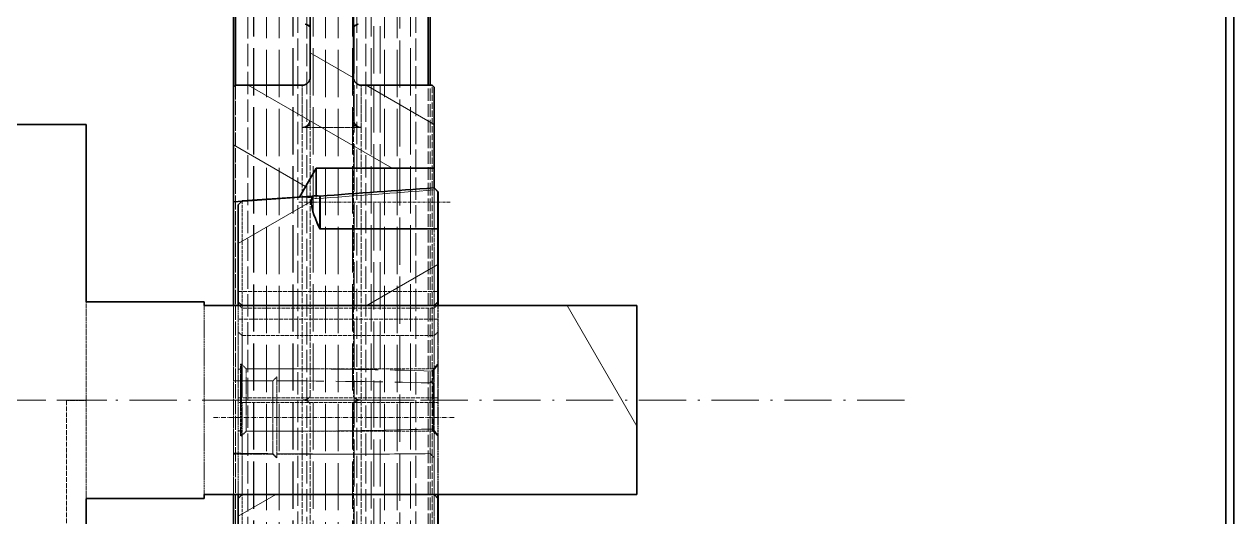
# Model space of a CAD drawing. Header units: millimetres. Extents: x 12184 to 41592, y 8990 to 29785.
# Drawn here: x 22819.1 to 23126.6, y 17277.4 to 17402.6 of the extents above; entities that cross this region are included whole.
import ezdxf

# ---------------------------------------------------------------- set-up
doc = ezdxf.new("R2010")
doc.units = ezdxf.units.MM
doc.linetypes.add('DASHDOT', pattern=[18.5, 12, -3, 0.5, -3])
doc.linetypes.add('DASHED', pattern=[15, 12, -3])

# ---------------------------------------------------------------- blocks, each defined once
blk = doc.blocks.new('A$C55E021B5')
at = {"color": 7, "linetype": 'DASHED', "lineweight": 13}
for p, q in [((585, 2140.5), (585, 0.5)), ((586.65, 2140.5), (586.65, 0.5)), ((591.64, 2140.5), (591.64, 0.5)), ((580, 1356.9), (580, 403.04)), ((592.04, 967.9), (592.04, 1350.23)), ((577.28, 967.91), (577.28, 1349.51)), ((587.28, 967.91), (587.28, 1349.26)), ((602.04, 967.9), (602.04, 1348.54)), ((607.19, 967.9), (607.19, 1349.77)), ((617.19, 967.9), (617.19, 1349)), ((580.73, 1339.5), (580.73, 801.5)), ((583.93, 1339.5), (583.93, 801.5)), ((595.73, 1339.5), (595.73, 801.5)), ((598.93, 1339.5), (598.93, 801.5)), ((610.73, 1339.5), (610.73, 801.5)), ((613.93, 1339.5), (613.93, 801.5))]:
    blk.add_line(p, q, dxfattribs=at)
at = {"color": 7, "linetype": 'DASHED', "lineweight": 13, "ltscale": 0.471333}
for p, q in [((575.98, 1353.3), (575.98, 1070.5)), ((588.68, 1070.5), (588.68, 1353.3)), ((590.98, 1353.3), (590.98, 1070.5)), ((603.68, 1070.5), (603.68, 1353.3)), ((605.98, 1353.3), (605.98, 1070.5)), ((618.68, 1070.5), (618.68, 1353.3)), ((575.98, 1070.5), (575.98, 787.7)), ((588.68, 787.7), (588.68, 1070.5)), ((590.98, 1070.5), (590.98, 787.7)), ((603.68, 787.7), (603.68, 1070.5)), ((605.98, 1070.5), (605.98, 787.7)), ((618.68, 787.7), (618.68, 1070.5))]:
    blk.add_line(p, q, dxfattribs=at)
at = {"color": 7, "lineweight": 35, "ltscale": 0.306667}
blk.add_line((572.33, 1150.5), (572.33, 1334.5), dxfattribs=at)
at = {"color": 7, "lineweight": 35, "ltscale": 0.305833}
for p, q in [((572.83, 1150.5), (572.83, 1334)), ((621.83, 1334), (621.83, 1150.5))]:
    blk.add_line(p, q, dxfattribs=at)
at = {"color": 7, "lineweight": 35, "ltscale": 0.299167}
for p, q in [((591.83, 1332), (591.83, 1152.5)), ((602.83, 1332), (602.83, 1152.5))]:
    blk.add_line(p, q, dxfattribs=at)
at = {"color": 7, "lineweight": 35, "ltscale": 0.3075}
blk.add_line((622.33, 1334.5), (622.33, 1150), dxfattribs=at)
at = {"color": 7, "linetype": 'DASHED', "lineweight": 13, "ltscale": 1.79291e-05}
blk.add_line((602.83, 1165.07), (602.83, 1165.08), dxfattribs=at)
at = {"color": 7, "lineweight": 13, "ltscale": 0.021177}
blk.add_line((602.83, 1158.74), (591.82, 1152.38), dxfattribs=at)
at = {"color": 7, "lineweight": 35, "ltscale": 0.001178}
for p, q in [((571.33, 1150), (571.83, 1150.5)), ((622.33, 1150), (621.83, 1150.5))]:
    blk.add_line(p, q, dxfattribs=at)
at = {"color": 7, "lineweight": 13, "ltscale": 0.033172}
blk.add_line((588.56, 1150.5), (571.33, 1140.55), dxfattribs=at)
at = {"color": 7, "linetype": 'DASHED', "lineweight": 13, "ltscale": 0.133333}
for p, q in [((571.83, 1070.5), (571.83, 1150.5)), ((621.83, 1150.5), (621.83, 1070.5)), ((571.83, 990.5), (571.83, 1070.5)), ((621.83, 1070.5), (621.83, 990.5))]:
    blk.add_line(p, q, dxfattribs=at)
at = {"color": 7, "lineweight": 35, "ltscale": 0.03}
blk.add_line((571.83, 1150.5), (589.83, 1150.5), dxfattribs=at)
at = {"color": 7, "linetype": 'DASHED', "lineweight": 13, "ltscale": 0.266666}
for p, q in [((572.33, 990.5), (572.33, 1150.5)), ((572.83, 990.5), (572.83, 1150.5)), ((621.83, 1150.5), (621.83, 990.5))]:
    blk.add_line(p, q, dxfattribs=at)
at = {"color": 7, "lineweight": 13, "ltscale": 0.070334}
blk.add_line((618.56, 1150.5), (582.02, 1129.4), dxfattribs=at)
at = {"color": 7, "linetype": 'DASHED', "lineweight": 13, "ltscale": 0.017863}
for p, q in [((589.83, 1150.5), (589.83, 1139.78)), ((604.83, 1150.5), (604.83, 1139.78)), ((571.33, 1065.18), (571.33, 1075.9))]:
    blk.add_line(p, q, dxfattribs=at)
at = {"color": 7, "linetype": 'DASHED', "lineweight": 13, "ltscale": 0.017363}
for p, q in [((591.83, 1152.5), (591.83, 1142.08)), ((602.83, 1142.08), (602.83, 1152.5))]:
    blk.add_line(p, q, dxfattribs=at)
at = {"color": 7, "lineweight": 35, "ltscale": 0.028333}
blk.add_line((604.83, 1150.5), (621.83, 1150.5), dxfattribs=at)
at = {"color": 7, "lineweight": 35, "ltscale": 0.034333}
blk.add_line((571.33, 1150), (571.33, 1129.4), dxfattribs=at)
at = {"color": 7, "linetype": 'DASHED', "lineweight": 13, "ltscale": 0.265}
blk.add_line((622.33, 1150), (622.33, 991), dxfattribs=at)
at = {"color": 7, "lineweight": 35, "ltscale": 0.048552}
blk.add_line((622.33, 1150), (622.33, 1120.87), dxfattribs=at)
at = {"color": 7, "linetype": 'DASHED', "lineweight": 13, "ltscale": 0.001917}
for p, q in [((591.83, 1140.93), (591.83, 1142.08)), ((602.83, 1142.08), (602.83, 1140.93))]:
    blk.add_line(p, q, dxfattribs=at)
at = {"color": 7, "linetype": 'DASHED', "lineweight": 13, "ltscale": 0.025}
for p, q in [((589.83, 1139.78), (604.83, 1139.78)), ((589.83, 1070.5), (604.83, 1070.5))]:
    blk.add_line(p, q, dxfattribs=at)
at = {"color": 7, "linetype": 'DASHED', "lineweight": 13, "ltscale": 0.11547}
for p, q in [((589.83, 1139.78), (589.83, 1070.5)), ((591.83, 1140.93), (591.83, 1071.65)), ((602.83, 1071.65), (602.83, 1140.93)), ((604.83, 1139.78), (604.83, 1070.5)), ((589.83, 1070.5), (589.83, 1001.22)), ((604.83, 1070.5), (604.83, 1001.22)), ((591.83, 1069.35), (591.83, 1000.07)), ((602.83, 1000.07), (602.83, 1069.35))]:
    blk.add_line(p, q, dxfattribs=at)
at = {"color": 7, "lineweight": 35, "ltscale": 0.075}
blk.add_line((659.76, 1140.5), (659.76, 1095.5), dxfattribs=at)
at = {"color": 7, "lineweight": 35, "ltscale": 0.008334}
blk.add_line((664.76, 1140.5), (659.76, 1140.5), dxfattribs=at)
at = {"color": 7, "lineweight": 35, "ltscale": 0.091666}
for p, q in [((664.76, 1140.5), (719.76, 1140.5)), ((659.76, 1045.5), (659.76, 990.5))]:
    blk.add_line(p, q, dxfattribs=at)
at = {"color": 7, "lineweight": 13, "ltscale": 0.035271}
blk.add_line((622.33, 1135.35), (604, 1124.77), dxfattribs=at)
at = {"color": 7, "lineweight": 35, "ltscale": 0.008295}
blk.add_line((571.33, 1124.42), (571.33, 1129.4), dxfattribs=at)
at = {"color": 7, "lineweight": 35, "ltscale": 0.05}
for p, q in [((601.33, 1129.4), (571.33, 1129.4)), ((600.32, 1113.98), (570.32, 1113.98)), ((659.76, 1095.5), (629.76, 1095.5)), ((659.76, 1045.5), (629.76, 1045.5))]:
    blk.add_line(p, q, dxfattribs=at)
at = {"color": 7, "lineweight": 35, "ltscale": 0.011715}
blk.add_line((601.33, 1122.37), (601.33, 1129.4), dxfattribs=at)
at = {"color": 7, "lineweight": 35, "ltscale": 0.014164}
blk.add_line((605.58, 1122.04), (601.33, 1129.4), dxfattribs=at)
at = {"color": 7, "lineweight": 35, "ltscale": 0.002388}
blk.add_line((570.32, 1123.4), (571.32, 1124.42), dxfattribs=at)
at = {"color": 7, "lineweight": 35, "ltscale": 0.003135}
blk.add_line((570.32, 1121.52), (570.32, 1123.4), dxfattribs=at)
at = {"color": 7, "linetype": 'DASHED', "lineweight": 13, "ltscale": 0.077148}
for p, q in [((571.32, 1124.42), (571.32, 1078.13)), ((571.32, 1062.87), (571.32, 1016.58))]:
    blk.add_line(p, q, dxfattribs=at)
at = {"color": 7, "linetype": 'DASHED', "lineweight": 13, "ltscale": 0.000899887}
blk.add_line((571.33, 1123.88), (571.33, 1124.42), dxfattribs=at)
at = {"color": 7, "linetype": 'DASHED', "lineweight": 13, "ltscale": 0.079979}
blk.add_line((571.33, 1075.9), (571.33, 1123.88), dxfattribs=at)
at = {"color": 7, "linetype": 'DASHDOT', "lineweight": 13, "ltscale": 0.064356}
blk.add_line((605.72, 1120.81), (567.1, 1120.81), dxfattribs=at)
at = {"color": 7, "lineweight": 35, "ltscale": 0.012563}
for p, q in [((570.32, 1113.98), (570.32, 1121.52)), ((600.32, 1113.98), (600.32, 1121.52))]:
    blk.add_line(p, q, dxfattribs=at)
at = {"color": 7, "lineweight": 35, "ltscale": 0.001388}
blk.add_line((600.32, 1121.52), (600.32, 1122.35), dxfattribs=at)
at = {"color": 7, "linetype": 'DASHED', "lineweight": 13, "ltscale": 0.001122}
blk.add_line((601.33, 1121.7), (601.33, 1122.37), dxfattribs=at)
at = {"color": 7, "lineweight": 35, "ltscale": 0.029736}
blk.add_line((620.12, 1121.09), (602.32, 1122.33), dxfattribs=at)
at = {"color": 7, "lineweight": 13, "ltscale": 0.035902}
blk.add_line((621.12, 1110.27), (602.47, 1121.04), dxfattribs=at)
at = {"color": 7, "lineweight": 35, "ltscale": 0.027986}
blk.add_line((622.33, 1120.87), (605.58, 1122.04), dxfattribs=at)
at = {"color": 7, "lineweight": 35, "ltscale": 0.002357}
for p, q in [((621.12, 1120.09), (620.12, 1121.09)), ((571.32, 1094.5), (570.32, 1095.5)), ((620.12, 1094.5), (621.12, 1095.5)), ((571.32, 1046.5), (570.32, 1045.5)), ((620.12, 1046.5), (621.12, 1045.5))]:
    blk.add_line(p, q, dxfattribs=at)
at = {"color": 7, "linetype": 'DASHED', "lineweight": 13, "ltscale": 0.069381}
for p, q in [((620.12, 1121.09), (620.12, 1079.46)), ((620.12, 1061.54), (620.12, 1019.91))]:
    blk.add_line(p, q, dxfattribs=at)
at = {"color": 7, "lineweight": 35, "ltscale": 0.040979}
for p, q in [((621.12, 1120.09), (621.12, 1095.5)), ((621.12, 1045.5), (621.12, 1020.91))]:
    blk.add_line(p, q, dxfattribs=at)
at = {"color": 7, "lineweight": 35, "ltscale": 0.043948}
for p, q in [((622.33, 1120.87), (622.33, 1094.5)), ((622.33, 1046.5), (622.33, 1020.13))]:
    blk.add_line(p, q, dxfattribs=at)
at = {"color": 7, "lineweight": 35, "ltscale": 0.030797}
for p, q in [((570.32, 1095.5), (570.32, 1113.98)), ((570.32, 1027.02), (570.32, 1045.5))]:
    blk.add_line(p, q, dxfattribs=at)
at = {"color": 7, "lineweight": 13, "ltscale": 0.034848}
blk.add_line((588.43, 1094.5), (570.32, 1104.95), dxfattribs=at)
at = {"color": 7, "linetype": 'DASHED', "lineweight": 13, "ltscale": 0.084666}
for p, q in [((621.12, 1098.08), (570.32, 1098.08)), ((570.32, 1091.08), (621.12, 1091.08))]:
    blk.add_line(p, q, dxfattribs=at)
at = {"color": 7, "lineweight": 35, "ltscale": 0.001192}
for p, q in [((570.32, 1095.5), (570.32, 1094.78)), ((621.12, 1095.5), (621.12, 1094.78))]:
    blk.add_line(p, q, dxfattribs=at)
at = {"color": 7, "lineweight": 35, "ltscale": 0.001667}
for p, q in [((629.76, 1095.5), (629.76, 1094.5)), ((570.32, 1046.5), (570.32, 1045.5)), ((621.12, 1046.5), (621.12, 1045.5)), ((629.76, 1046.5), (629.76, 1045.5))]:
    blk.add_line(p, q, dxfattribs=at)
at = {"color": 7, "linetype": 'DASHED', "lineweight": 13, "ltscale": 0.041667}
for p, q in [((659.76, 1095.5), (659.76, 1070.5)), ((659.76, 1070.5), (659.76, 1045.5))]:
    blk.add_line(p, q, dxfattribs=at)
at = {"color": 7, "lineweight": 35, "ltscale": 0.08}
blk.add_line((519.76, 1094.5), (519.76, 1046.5), dxfattribs=at)
at = {"color": 7, "lineweight": 35, "ltscale": 0.183334}
for p, q in [((629.76, 1094.5), (519.76, 1094.5)), ((629.76, 1046.5), (519.76, 1046.5))]:
    blk.add_line(p, q, dxfattribs=at)
at = {"color": 7, "lineweight": 13, "ltscale": 0.058957}
blk.add_line((537.45, 1094.5), (519.76, 1063.87), dxfattribs=at)
at = {"color": 7, "lineweight": 35, "ltscale": 0.000474167}
for p, q in [((570.32, 1094.5), (570.32, 1094.78)), ((621.12, 1094.78), (621.12, 1094.5))]:
    blk.add_line(p, q, dxfattribs=at)
at = {"color": 7, "lineweight": 35, "ltscale": 0.000709258}
for p, q in [((570.32, 1094.78), (570.64, 1094.5)), ((620.81, 1094.5), (621.12, 1094.78))]:
    blk.add_line(p, q, dxfattribs=at)
at = {"color": 7, "linetype": 'DASHED', "lineweight": 13, "ltscale": 0.005708}
for p, q in [((570.32, 1091.08), (570.32, 1094.5)), ((621.12, 1094.5), (621.12, 1091.08))]:
    blk.add_line(p, q, dxfattribs=at)
at = {"color": 7, "linetype": 'DASHED', "lineweight": 13, "ltscale": 0.001537}
for p, q in [((570.64, 1094.5), (571.32, 1093.88)), ((620.12, 1093.88), (620.81, 1094.5))]:
    blk.add_line(p, q, dxfattribs=at)
at = {"color": 7, "linetype": 'DASHED', "lineweight": 13, "ltscale": 0.001032}
for p, q in [((571.32, 1094.5), (571.32, 1093.88)), ((620.12, 1094.5), (620.12, 1093.88))]:
    blk.add_line(p, q, dxfattribs=at)
at = {"color": 7, "lineweight": 35, "ltscale": 0.081334}
for p, q in [((571.32, 1094.5), (620.12, 1094.5)), ((571.32, 1046.5), (620.12, 1046.5))]:
    blk.add_line(p, q, dxfattribs=at)
at = {"color": 7, "linetype": 'DASHED', "lineweight": 13, "ltscale": 0.081334}
for p, q in [((571.32, 1093.88), (620.12, 1093.88)), ((620.12, 1086.88), (571.32, 1086.88)), ((571.32, 1071.1), (620.12, 1071.1)), ((620.12, 1069.9), (571.32, 1069.9))]:
    blk.add_line(p, q, dxfattribs=at)
at = {"color": 7, "linetype": 'DASHED', "lineweight": 13, "ltscale": 0.031874}
blk.add_line((622.33, 1094.5), (622.33, 1075.38), dxfattribs=at)
at = {"color": 7, "linetype": 'DASHED', "lineweight": 13, "ltscale": 0.04}
for p, q in [((629.76, 1094.5), (629.76, 1070.5)), ((629.76, 1070.5), (629.76, 1046.5))]:
    blk.add_line(p, q, dxfattribs=at)
at = {"color": 7, "linetype": 'DASHED', "lineweight": 13, "ltscale": 0.005485}
for p, q in [((570.32, 1087.78), (570.32, 1091.08)), ((621.12, 1091.08), (621.12, 1087.78))]:
    blk.add_line(p, q, dxfattribs=at)
at = {"color": 7, "linetype": 'DASHED', "lineweight": 13, "ltscale": 0.027808}
for p, q in [((570.32, 1087.78), (570.32, 1071.1)), ((621.12, 1087.78), (621.12, 1071.1))]:
    blk.add_line(p, q, dxfattribs=at)
at = {"color": 7, "linetype": 'DASHED', "lineweight": 13, "ltscale": 0.002246}
for p, q in [((571.32, 1086.88), (570.32, 1087.78)), ((621.12, 1087.78), (620.12, 1086.88))]:
    blk.add_line(p, q, dxfattribs=at)
at = {"color": 7, "linetype": 'DASHED', "lineweight": 13, "ltscale": 0.026302}
for p, q in [((571.32, 1086.88), (571.32, 1071.1)), ((620.12, 1086.88), (620.12, 1071.1))]:
    blk.add_line(p, q, dxfattribs=at)
at = {"color": 7, "linetype": 'DASHED', "lineweight": 13, "ltscale": 0.002946}
for p, q in [((571.57, 1078.44), (570.32, 1079.69)), ((570.32, 1061.31), (571.57, 1062.56))]:
    blk.add_line(p, q, dxfattribs=at)
at = {"color": 7, "linetype": 'DASHED', "lineweight": 13, "ltscale": 0.002457}
for p, q in [((620.12, 1079.46), (619.07, 1078.42)), ((619.07, 1062.58), (620.12, 1061.54))]:
    blk.add_line(p, q, dxfattribs=at)
at = {"color": 7, "linetype": 'DASHED', "lineweight": 13, "ltscale": 0.000447064}
for p, q in [((620.32, 1079.64), (620.12, 1079.46)), ((620.12, 1061.54), (620.32, 1061.36))]:
    blk.add_line(p, q, dxfattribs=at)
at = {"color": 7, "linetype": 'DASHED', "lineweight": 13, "ltscale": 0.000419417}
for p, q in [((620.57, 1079.61), (620.32, 1079.64)), ((620.32, 1061.36), (620.57, 1061.39))]:
    blk.add_line(p, q, dxfattribs=at)
at = {"color": 7, "linetype": 'DASHED', "lineweight": 13, "ltscale": 0.03046}
blk.add_line((620.32, 1079.64), (620.32, 1061.36), dxfattribs=at)
at = {"color": 7, "linetype": 'DASHED', "lineweight": 13, "ltscale": 0.030363}
blk.add_line((620.57, 1079.61), (620.57, 1061.39), dxfattribs=at)
at = {"color": 7, "linetype": 'DASHED', "lineweight": 13, "ltscale": 0.000621756}
for p, q in [((571.57, 1077.86), (571.32, 1078.13)), ((571.32, 1062.87), (571.57, 1063.14))]:
    blk.add_line(p, q, dxfattribs=at)
at = {"color": 7, "linetype": 'DASHED', "lineweight": 13, "ltscale": 0.000966644}
for p, q in [((571.57, 1078.44), (571.57, 1077.86)), ((571.57, 1063.14), (571.57, 1062.56))]:
    blk.add_line(p, q, dxfattribs=at)
at = {"color": 7, "linetype": 'DASHED', "lineweight": 13, "ltscale": 0.013229}
for p, q in [((571.57, 1078.44), (571.57, 1070.5)), ((571.57, 1070.5), (571.57, 1062.56))]:
    blk.add_line(p, q, dxfattribs=at)
at = {"color": 7, "linetype": 'DASHED', "lineweight": 13, "ltscale": 0.068234}
for p, q in [((571.57, 1078.44), (612.51, 1078.44)), ((571.57, 1062.56), (612.51, 1062.56))]:
    blk.add_line(p, q, dxfattribs=at)
at = {"color": 7, "linetype": 'DASHED', "lineweight": 13, "ltscale": 0.013207}
for p, q in [((619.07, 1070.5), (619.07, 1078.42)), ((619.07, 1062.58), (619.07, 1070.5))]:
    blk.add_line(p, q, dxfattribs=at)
at = {"color": 7, "linetype": 'DASHED', "lineweight": 13, "ltscale": 0.002388}
blk.add_line((572.31, 1074.85), (571.33, 1075.9), dxfattribs=at)
at = {"color": 7, "linetype": 'DASHED', "lineweight": 13, "ltscale": 0.015982}
blk.add_line((572.31, 1065.26), (572.31, 1074.85), dxfattribs=at)
at = {"color": 7, "linetype": 'DASHED', "lineweight": 13, "ltscale": 0.001642}
blk.add_line((611.33, 1076.37), (611.33, 1075.38), dxfattribs=at)
at = {"color": 7, "linetype": 'DASHED', "lineweight": 13, "ltscale": 0.002315}
blk.add_line((611.33, 1076.37), (612.31, 1075.38), dxfattribs=at)
at = {"color": 7, "linetype": 'DASHED', "lineweight": 13, "ltscale": 0.016862}
blk.add_line((611.33, 1065.26), (611.33, 1075.38), dxfattribs=at)
at = {"color": 7, "linetype": 'DASHED', "lineweight": 13, "ltscale": 0.006007}
blk.add_line((615.91, 1075.39), (612.31, 1075.38), dxfattribs=at)
at = {"color": 7, "linetype": 'DASHED', "lineweight": 13, "ltscale": 0.016866}
blk.add_line((612.31, 1065.26), (612.31, 1075.38), dxfattribs=at)
at = {"color": 7, "linetype": 'DASHED', "lineweight": 13, "ltscale": 0.01069}
blk.add_line((622.33, 1075.39), (615.91, 1075.39), dxfattribs=at)
at = {"color": 7, "linetype": 'DASHED', "lineweight": 13, "ltscale": 0.016855}
blk.add_line((622.33, 1075.38), (622.33, 1065.26), dxfattribs=at)
at = {"color": 7, "linetype": 'DASHDOT', "lineweight": 13}
for p, q in [((451.76, 1070.5), (1267.76, 1070.5)), ((1440.5, 1070.5), (654.5, 1070.5))]:
    blk.add_line(p, q, dxfattribs=at)
at = {"color": 7, "linetype": 'DASHED', "lineweight": 13, "ltscale": 0.002}
for p, q in [((570.32, 1069.9), (570.32, 1071.1)), ((621.12, 1071.1), (621.12, 1069.9))]:
    blk.add_line(p, q, dxfattribs=at)
at = {"color": 7, "linetype": 'DASHED', "lineweight": 13, "ltscale": 0.001666}
for p, q in [((570.32, 1071.1), (571.32, 1071.1)), ((620.12, 1071.1), (621.12, 1071.1)), ((571.32, 1069.9), (570.32, 1069.9)), ((621.12, 1069.9), (620.12, 1069.9))]:
    blk.add_line(p, q, dxfattribs=at)
at = {"color": 7, "linetype": 'DASHDOT', "lineweight": 13, "ltscale": 0.020001}
for p, q in [((576.28, 1070.51), (588.28, 1070.51)), ((606.19, 1070.5), (618.19, 1070.5))]:
    blk.add_line(p, q, dxfattribs=at)
at = {"color": 7, "linetype": 'DASHDOT', "lineweight": 13, "ltscale": 0.02}
blk.add_line((591.04, 1070.5), (603.04, 1070.5), dxfattribs=at)
at = {"color": 7, "linetype": 'DASHED', "lineweight": 13, "ltscale": 0.008334}
blk.add_line((664.76, 1070.36), (659.76, 1070.36), dxfattribs=at)
at = {"color": 7, "linetype": 'DASHED', "lineweight": 13, "ltscale": 0.099773}
blk.add_line((664.76, 1070.36), (664.76, 1010.5), dxfattribs=at)
at = {"color": 7, "linetype": 'DASHED', "lineweight": 13, "ltscale": 0.039}
for p, q in [((570.32, 1069.9), (570.32, 1046.5)), ((571.32, 1069.9), (571.32, 1046.5)), ((620.12, 1069.9), (620.12, 1046.5)), ((621.12, 1069.9), (621.12, 1046.5))]:
    blk.add_line(p, q, dxfattribs=at)
at = {"color": 7, "linetype": 'DASHDOT', "lineweight": 13, "ltscale": 0.102}
blk.add_line((627.43, 1066.07), (566.23, 1066.07), dxfattribs=at)
at = {"color": 7, "linetype": 'DASHED', "lineweight": 13, "ltscale": 0.015517}
blk.add_line((571.33, 1055.87), (571.33, 1065.18), dxfattribs=at)
at = {"color": 7, "linetype": 'DASHED', "lineweight": 13, "ltscale": 0.013954}
blk.add_line((572.31, 1056.89), (572.31, 1065.26), dxfattribs=at)
at = {"color": 7, "linetype": 'DASHED', "lineweight": 13, "ltscale": 0.014016}
blk.add_line((611.33, 1056.85), (611.33, 1065.26), dxfattribs=at)
at = {"color": 7, "linetype": 'DASHED', "lineweight": 13, "ltscale": 0.014167}
blk.add_line((612.31, 1056.76), (612.31, 1065.26), dxfattribs=at)
at = {"color": 7, "linetype": 'DASHED', "lineweight": 13, "ltscale": 0.013846}
blk.add_line((622.33, 1065.26), (622.33, 1056.96), dxfattribs=at)
at = {"color": 7, "linetype": 'DASHED', "lineweight": 13, "ltscale": 0.002363}
blk.add_line((571.33, 1055.87), (572.31, 1056.89), dxfattribs=at)
at = {"color": 7, "linetype": 'DASHED', "lineweight": 13, "ltscale": 0.065504}
blk.add_line((571.33, 1016.56), (571.33, 1055.87), dxfattribs=at)
at = {"color": 7, "linetype": 'DASHED', "lineweight": 13, "ltscale": 0.030414}
blk.add_line((611.33, 1056.76), (593.08, 1056.76), dxfattribs=at)
at = {"color": 7, "linetype": 'DASHED', "lineweight": 13, "ltscale": 0.00229}
blk.add_line((612.31, 1056.86), (611.33, 1055.9), dxfattribs=at)
at = {"color": 7, "linetype": 'DASHED', "lineweight": 13, "ltscale": 0.001587}
blk.add_line((611.33, 1056.85), (611.33, 1055.9), dxfattribs=at)
at = {"color": 7, "linetype": 'DASHED', "lineweight": 13, "ltscale": 0.002314}
blk.add_line((612.31, 1056.76), (611.33, 1055.78), dxfattribs=at)
at = {"color": 7, "linetype": 'DASHED', "lineweight": 13, "ltscale": 0.000201416}
blk.add_line((611.33, 1055.78), (611.33, 1055.9), dxfattribs=at)
at = {"color": 7, "linetype": 'DASHED', "lineweight": 13, "ltscale": 0.016697}
blk.add_line((622.33, 1056.76), (612.31, 1056.76), dxfattribs=at)
at = {"color": 7, "linetype": 'DASHED', "lineweight": 13, "ltscale": 0.017489}
blk.add_line((622.33, 1056.99), (622.33, 1046.5), dxfattribs=at)
at = {"color": 7, "lineweight": 13, "ltscale": 0.018387}
blk.add_line((621.12, 1040.98), (611.57, 1046.5), dxfattribs=at)
at = {"color": 7, "lineweight": 35}
for points in [[(591.24, 1165.79), (591.49, 1165.63), (591.67, 1165.46)], [(602.98, 1165.46), (603.17, 1165.63), (603.42, 1165.79)], [(591.67, 1165.46), (591.79, 1165.27), (591.83, 1165.07)], [(602.83, 1165.08), (602.87, 1165.27), (602.98, 1165.46)], [(602.46, 1121.19), (602.46, 1120.44), (602.39, 1119.68), (602.28, 1119.08), (602.12, 1118.42), (601.87, 1117.6), (601.5, 1116.61), (601.02, 1115.48), (600.32, 1113.98)]]:
    blk.add_lwpolyline(points, dxfattribs=at)
at = {"color": 7, "linetype": 'DASHED', "lineweight": 13}
for points in [[(591.2, 1140.1), (591.42, 1140.24), (591.66, 1140.47)], [(591.2, 1070.18), (591.46, 1070.01), (591.66, 1069.81)], [(571.57, 1063.14), (583.71, 1062.84), (596.03, 1062.65), (604.3, 1062.58), (612.52, 1062.56)]]:
    blk.add_lwpolyline(points, dxfattribs=at)
at = {"color": 7, "lineweight": 35}
for centre, radius, start, end in [((590.07, 1163.39), 2.67, 64.1177, 78.8709), ((604.58, 1163.39), 2.67, 101.1291, 115.8823), ((589.83, 1152.5), 2, 270, 0), ((604.83, 1152.5), 2, 180, 270), ((2887.96, 33303.23), 32262.09, 265.882234, 265.93387), ((601.19, 1105.94), 16.43, 86.0303, 93.0135), ((594.09, 1120.75), 8.38, 3.0162, 10.8645)]:
    blk.add_arc(centre, radius, start, end, dxfattribs=at)
at = {"color": 7, "linetype": 'DASHED', "lineweight": 13}
for centre, radius, start, end in [((589.47, 1141.98), 2.34, 317.8054, 339.3913), ((589.23, 1142.08), 2.59, 339.2628, 0.0641), ((605.42, 1142.08), 2.59, 179.9359, 200.7372), ((605.18, 1141.98), 2.34, 200.6087, 222.1946), ((589.82, 1141.55), 1.77, 270.1351, 294.4153), ((589.83, 1143.11), 3.33, 269.8698, 282.4855), ((589.72, 1141.75), 1.99, 294.596, 317.8233), ((590.03, 1142.32), 2.51, 282.1055, 297.8823), ((591.07, 1140.95), 0.758, 320.9058, 358.6329), ((603.58, 1140.95), 0.759, 181.3861, 219.0755), ((604.11, 1141.37), 1.43, 218.9795, 242.7738), ((604.93, 1141.75), 1.99, 222.1767, 245.404), ((604.63, 1142.32), 2.52, 242.1275, 257.886), ((604.83, 1141.55), 1.77, 245.5847, 269.8649), ((604.82, 1143.11), 3.33, 257.5231, 270.1222), ((1347.83, 11578.02), 10482.94, 265.752037, 265.91644), ((604.82, 1104.89), 17.17, 87.4799, 101.7407), ((556.98, 1068.87), 17.07, 32.8775, 38.624), ((612.49, -524.83), 1603.27, 89.76491, 89.99934), ((619.58, 1070.31), 8.13, 79.038, 82.9646), ((615.91, -822.51), 1897.9, 89.80616, 89.9998), ((589.83, 1073.83), 3.33, 269.8778, 282.4769), ((589.83, 1067.17), 3.33, 77.5228, 90.1231), ((590.03, 1073.04), 2.52, 282.114, 297.8725), ((590.03, 1067.96), 2.52, 62.1264, 77.889), ((590.55, 1072.09), 1.43, 297.2262, 321.0205), ((591.07, 1071.67), 0.759, 320.9245, 358.6139), ((603.58, 1071.67), 0.759, 181.3861, 219.0755), ((604.11, 1072.09), 1.43, 218.9795, 242.7738), ((604.63, 1073.04), 2.52, 242.1275, 257.886), ((604.63, 1067.96), 2.52, 102.111, 117.8736), ((604.82, 1073.83), 3.33, 257.5231, 270.1222), ((604.82, 1067.17), 3.33, 89.8769, 102.4772), ((591.07, 1069.33), 0.758, 1.3696, 39.0939), ((603.58, 1069.33), 0.758, 140.9061, 178.6304), ((604.11, 1068.91), 1.43, 117.2172, 141.027), ((556.97, 1072.15), 17.09, 321.3784, 327.1185), ((612.5, 2667.24), 1604.67, 270.00049, 270.23456), ((619.57, 1070.74), 8.18, 277.0474, 280.95), ((592.79, 2703.06), 1646.3, 269.28723, 270.01029), ((592.79, 2942.82), 1886.06, 270.00881, 270.56299), ((592.09, 3010.54), 1953.78, 270.59309, 270.88691)]:
    blk.add_arc(centre, radius, start, end, dxfattribs=at)
for centre, major_axis, ratio, start_param, end_param in [((635.42, 1068.46), (127.89, -1.8), 0.076774, 1.75197, 2.094593), ((635.03, 1063.31), (152.38, -1.52), 0.078624, 1.727756, 1.995786)]:
    blk.add_ellipse(centre, major_axis=major_axis, ratio=ratio, start_param=start_param, end_param=end_param, dxfattribs=at)
blk = doc.blocks.new('1')
at = {"color": 7, "lineweight": 35}
for p, q in [((23124.65, 18681.56), (23124.65, 16239.1)), ((23126.65, 18681.56), (23126.65, 17065.1))]:
    blk.add_line(p, q, dxfattribs=at)
at = {"color": 7, "linetype": 'DASHED', "lineweight": 13}
for p, q in [((22903, 18377.1), (22903, 16237.1)), ((22908, 18377.1), (22908, 16237.1)), ((22909.65, 18377.1), (22909.65, 16237.1)), ((22914.65, 17593.5), (22914.65, 16639.65)), ((22877.45, 17204.5), (22877.45, 17585.6)), ((22887.45, 17204.5), (22887.45, 17586.38)), ((22892.61, 17204.51), (22892.61, 17585.15)), ((22902.61, 17204.51), (22902.61, 17586.83)), ((22907.36, 17204.51), (22907.36, 17585.87)), ((22917.36, 17204.51), (22917.36, 17586.12)), ((22880.72, 17576.1), (22880.72, 17038.1)), ((22883.92, 17576.1), (22883.92, 17038.1)), ((22895.72, 17576.1), (22895.72, 17038.1)), ((22898.92, 17576.1), (22898.92, 17038.1)), ((22910.72, 17576.1), (22910.72, 17038.1)), ((22913.92, 17576.1), (22913.92, 17038.1))]:
    blk.add_line(p, q, dxfattribs=at)
at = {"color": 7, "linetype": 'DASHED', "lineweight": 13, "ltscale": 0.471333}
for p, q in [((22875.97, 17307.1), (22875.97, 17589.9)), ((22888.67, 17589.9), (22888.67, 17307.1)), ((22890.97, 17307.1), (22890.97, 17589.9)), ((22903.67, 17589.9), (22903.67, 17307.1)), ((22905.97, 17307.1), (22905.97, 17589.9)), ((22918.67, 17589.9), (22918.67, 17307.1)), ((22875.97, 17024.3), (22875.97, 17307.1)), ((22888.67, 17307.1), (22888.67, 17024.3)), ((22890.97, 17024.3), (22890.97, 17307.1)), ((22903.67, 17307.1), (22903.67, 17024.3)), ((22905.97, 17024.3), (22905.97, 17307.1)), ((22918.67, 17307.1), (22918.67, 17024.3))]:
    blk.add_line(p, q, dxfattribs=at)
at = {"color": 7, "lineweight": 35, "ltscale": 0.3075}
blk.add_line((22872.32, 17571.1), (22872.32, 17386.6), dxfattribs=at)
at = {"color": 7, "lineweight": 35, "ltscale": 0.305833}
for p, q in [((22872.82, 17570.6), (22872.82, 17387.1)), ((22921.82, 17387.1), (22921.82, 17570.6))]:
    blk.add_line(p, q, dxfattribs=at)
at = {"color": 7, "lineweight": 35, "ltscale": 0.306667}
blk.add_line((22922.32, 17387.1), (22922.32, 17571.1), dxfattribs=at)
at = {"color": 7, "lineweight": 35, "ltscale": 0.299167}
for p, q in [((22891.82, 17568.6), (22891.82, 17389.1)), ((22902.82, 17568.6), (22902.82, 17389.1))]:
    blk.add_line(p, q, dxfattribs=at)
at = {"color": 7, "linetype": 'DASHED', "lineweight": 13, "ltscale": 1.79291e-05}
blk.add_line((22891.82, 17401.67), (22891.82, 17401.68), dxfattribs=at)
at = {"color": 7, "lineweight": 13, "ltscale": 0.021177}
blk.add_line((22891.82, 17395.34), (22902.82, 17388.99), dxfattribs=at)
at = {"color": 7, "linetype": 'DASHED', "lineweight": 13, "ltscale": 0.017363}
for p, q in [((22891.82, 17378.69), (22891.82, 17389.1)), ((22902.82, 17389.1), (22902.82, 17378.69))]:
    blk.add_line(p, q, dxfattribs=at)
at = {"color": 7, "lineweight": 35, "ltscale": 0.001178}
for p, q in [((22872.32, 17386.6), (22872.82, 17387.1)), ((22923.32, 17386.6), (22922.82, 17387.1))]:
    blk.add_line(p, q, dxfattribs=at)
at = {"color": 7, "linetype": 'DASHED', "lineweight": 13, "ltscale": 0.265}
blk.add_line((22872.32, 17386.6), (22872.32, 17227.6), dxfattribs=at)
at = {"color": 7, "lineweight": 35, "ltscale": 0.048552}
blk.add_line((22872.32, 17386.6), (22872.32, 17357.47), dxfattribs=at)
at = {"color": 7, "linetype": 'DASHED', "lineweight": 13, "ltscale": 0.266666}
for p, q in [((22872.82, 17387.1), (22872.82, 17227.1)), ((22921.82, 17227.1), (22921.82, 17387.1)), ((22922.32, 17227.1), (22922.32, 17387.1))]:
    blk.add_line(p, q, dxfattribs=at)
at = {"color": 7, "linetype": 'DASHED', "lineweight": 13, "ltscale": 0.133333}
for p, q in [((22872.82, 17387.1), (22872.82, 17307.1)), ((22922.82, 17307.1), (22922.82, 17387.1)), ((22872.82, 17307.1), (22872.82, 17227.1)), ((22922.82, 17227.1), (22922.82, 17307.1))]:
    blk.add_line(p, q, dxfattribs=at)
at = {"color": 7, "lineweight": 35, "ltscale": 0.028333}
blk.add_line((22889.82, 17387.1), (22872.82, 17387.1), dxfattribs=at)
at = {"color": 7, "lineweight": 13, "ltscale": 0.070334}
blk.add_line((22876.08, 17387.1), (22912.63, 17366), dxfattribs=at)
at = {"color": 7, "linetype": 'DASHED', "lineweight": 13, "ltscale": 0.017863}
for p, q in [((22889.82, 17387.1), (22889.82, 17376.39)), ((22904.82, 17387.1), (22904.82, 17376.39)), ((22923.32, 17301.78), (22923.32, 17312.5))]:
    blk.add_line(p, q, dxfattribs=at)
at = {"color": 7, "lineweight": 35, "ltscale": 0.03}
blk.add_line((22922.82, 17387.1), (22904.82, 17387.1), dxfattribs=at)
at = {"color": 7, "lineweight": 13, "ltscale": 0.033172}
blk.add_line((22906.08, 17387.1), (22923.32, 17377.15), dxfattribs=at)
at = {"color": 7, "lineweight": 35, "ltscale": 0.034333}
blk.add_line((22923.32, 17386.6), (22923.32, 17366), dxfattribs=at)
at = {"color": 7, "lineweight": 35, "ltscale": 0.091666}
for p, q in [((22829.89, 17377.1), (22774.89, 17377.1)), ((22834.89, 17282.1), (22834.89, 17227.1))]:
    blk.add_line(p, q, dxfattribs=at)
at = {"color": 7, "lineweight": 35, "ltscale": 0.008334}
blk.add_line((22829.89, 17377.1), (22834.89, 17377.1), dxfattribs=at)
at = {"color": 7, "lineweight": 35, "ltscale": 0.075}
blk.add_line((22834.89, 17377.1), (22834.89, 17332.1), dxfattribs=at)
at = {"color": 7, "linetype": 'DASHED', "lineweight": 13, "ltscale": 0.025}
for p, q in [((22904.82, 17376.39), (22889.82, 17376.39)), ((22904.82, 17307.1), (22889.82, 17307.1))]:
    blk.add_line(p, q, dxfattribs=at)
at = {"color": 7, "linetype": 'DASHED', "lineweight": 13, "ltscale": 0.11547}
for p, q in [((22889.82, 17376.39), (22889.82, 17307.1)), ((22891.82, 17308.25), (22891.82, 17377.54)), ((22902.82, 17377.54), (22902.82, 17308.25)), ((22904.82, 17376.39), (22904.82, 17307.1)), ((22889.82, 17307.1), (22889.82, 17237.82)), ((22891.82, 17236.67), (22891.82, 17305.95)), ((22902.82, 17305.95), (22902.82, 17236.67)), ((22904.82, 17307.1), (22904.82, 17237.82))]:
    blk.add_line(p, q, dxfattribs=at)
at = {"color": 7, "linetype": 'DASHED', "lineweight": 13, "ltscale": 0.001917}
for p, q in [((22891.82, 17378.69), (22891.82, 17377.54)), ((22902.82, 17377.54), (22902.82, 17378.69))]:
    blk.add_line(p, q, dxfattribs=at)
at = {"color": 7, "lineweight": 13, "ltscale": 0.035271}
blk.add_line((22872.32, 17371.96), (22890.65, 17361.37), dxfattribs=at)
at = {"color": 7, "lineweight": 35, "ltscale": 0.014164}
blk.add_line((22889.07, 17358.64), (22893.32, 17366), dxfattribs=at)
at = {"color": 7, "lineweight": 35, "ltscale": 0.05}
for p, q in [((22893.32, 17366), (22923.32, 17366)), ((22894.32, 17350.58), (22924.32, 17350.58)), ((22834.89, 17332.1), (22864.89, 17332.1)), ((22834.89, 17282.1), (22864.89, 17282.1))]:
    blk.add_line(p, q, dxfattribs=at)
at = {"color": 7, "lineweight": 35, "ltscale": 0.011715}
blk.add_line((22893.32, 17358.97), (22893.32, 17366), dxfattribs=at)
at = {"color": 7, "lineweight": 35, "ltscale": 0.008295}
blk.add_line((22923.32, 17361.03), (22923.32, 17366), dxfattribs=at)
at = {"color": 7, "linetype": 'DASHED', "lineweight": 13, "ltscale": 0.000899887}
blk.add_line((22923.32, 17360.49), (22923.32, 17361.03), dxfattribs=at)
at = {"color": 7, "linetype": 'DASHED', "lineweight": 13, "ltscale": 0.079979}
blk.add_line((22923.32, 17312.5), (22923.32, 17360.49), dxfattribs=at)
at = {"color": 7, "lineweight": 35, "ltscale": 0.002388}
blk.add_line((22924.32, 17360), (22923.33, 17361.03), dxfattribs=at)
at = {"color": 7, "linetype": 'DASHED', "lineweight": 13, "ltscale": 0.077148}
for p, q in [((22923.33, 17361.03), (22923.33, 17314.74)), ((22923.33, 17299.47), (22923.33, 17253.18))]:
    blk.add_line(p, q, dxfattribs=at)
at = {"color": 7, "lineweight": 35, "ltscale": 0.027986}
blk.add_line((22872.32, 17357.47), (22889.07, 17358.64), dxfattribs=at)
at = {"color": 7, "lineweight": 35, "ltscale": 0.043948}
for p, q in [((22872.32, 17357.47), (22872.32, 17331.1)), ((22872.32, 17283.1), (22872.32, 17256.74))]:
    blk.add_line(p, q, dxfattribs=at)
at = {"color": 7, "lineweight": 35, "ltscale": 0.002357}
for p, q in [((22873.53, 17356.69), (22874.52, 17357.69)), ((22874.52, 17331.1), (22873.53, 17332.1)), ((22923.33, 17331.1), (22924.32, 17332.1)), ((22874.52, 17283.1), (22873.53, 17282.1)), ((22923.33, 17283.1), (22924.32, 17282.1))]:
    blk.add_line(p, q, dxfattribs=at)
at = {"color": 7, "lineweight": 13, "ltscale": 0.035902}
blk.add_line((22873.53, 17346.87), (22892.18, 17357.64), dxfattribs=at)
at = {"color": 7, "lineweight": 35, "ltscale": 0.029736}
blk.add_line((22874.52, 17357.69), (22892.32, 17358.94), dxfattribs=at)
at = {"color": 7, "linetype": 'DASHED', "lineweight": 13, "ltscale": 0.069381}
for p, q in [((22874.52, 17357.69), (22874.52, 17316.06)), ((22874.52, 17298.14), (22874.52, 17256.52))]:
    blk.add_line(p, q, dxfattribs=at)
at = {"color": 7, "linetype": 'DASHDOT', "lineweight": 13, "ltscale": 0.064356}
blk.add_line((22888.93, 17357.41), (22927.54, 17357.41), dxfattribs=at)
at = {"color": 7, "linetype": 'DASHED', "lineweight": 13, "ltscale": 0.001122}
blk.add_line((22893.32, 17358.3), (22893.32, 17358.97), dxfattribs=at)
at = {"color": 7, "lineweight": 35, "ltscale": 0.001388}
blk.add_line((22894.32, 17358.12), (22894.32, 17358.95), dxfattribs=at)
at = {"color": 7, "lineweight": 35, "ltscale": 0.012563}
for p, q in [((22894.32, 17350.58), (22894.32, 17358.12)), ((22924.32, 17350.58), (22924.32, 17358.12))]:
    blk.add_line(p, q, dxfattribs=at)
at = {"color": 7, "lineweight": 35, "ltscale": 0.003135}
blk.add_line((22924.32, 17358.12), (22924.32, 17360), dxfattribs=at)
at = {"color": 7, "lineweight": 35, "ltscale": 0.040979}
for p, q in [((22873.53, 17356.69), (22873.53, 17332.1)), ((22873.53, 17282.1), (22873.53, 17257.52))]:
    blk.add_line(p, q, dxfattribs=at)
at = {"color": 7, "lineweight": 35, "ltscale": 0.030797}
for p, q in [((22924.32, 17332.1), (22924.32, 17350.58)), ((22924.32, 17263.63), (22924.32, 17282.1))]:
    blk.add_line(p, q, dxfattribs=at)
at = {"color": 7, "lineweight": 13, "ltscale": 0.034848}
blk.add_line((22906.22, 17331.1), (22924.32, 17341.56), dxfattribs=at)
at = {"color": 7, "linetype": 'DASHED', "lineweight": 13, "ltscale": 0.084666}
for p, q in [((22873.53, 17334.68), (22924.32, 17334.68)), ((22924.32, 17327.68), (22873.53, 17327.68))]:
    blk.add_line(p, q, dxfattribs=at)
at = {"color": 7, "linetype": 'DASHED', "lineweight": 13, "ltscale": 0.041667}
for p, q in [((22834.89, 17332.1), (22834.89, 17307.1)), ((22834.89, 17307.1), (22834.89, 17282.1))]:
    blk.add_line(p, q, dxfattribs=at)
at = {"color": 7, "lineweight": 35, "ltscale": 0.001667}
for p, q in [((22864.89, 17332.1), (22864.89, 17331.1)), ((22864.89, 17283.1), (22864.89, 17282.1)), ((22873.53, 17283.1), (22873.53, 17282.1)), ((22924.32, 17283.1), (22924.32, 17282.1))]:
    blk.add_line(p, q, dxfattribs=at)
at = {"color": 7, "lineweight": 35, "ltscale": 0.183334}
for p, q in [((22864.89, 17331.1), (22974.89, 17331.1)), ((22864.89, 17283.1), (22974.89, 17283.1))]:
    blk.add_line(p, q, dxfattribs=at)
at = {"color": 7, "linetype": 'DASHED', "lineweight": 13, "ltscale": 0.04}
for p, q in [((22864.89, 17331.1), (22864.89, 17307.1)), ((22864.89, 17307.1), (22864.89, 17283.1))]:
    blk.add_line(p, q, dxfattribs=at)
at = {"color": 7, "linetype": 'DASHED', "lineweight": 13, "ltscale": 0.031874}
blk.add_line((22872.32, 17331.1), (22872.32, 17311.98), dxfattribs=at)
at = {"color": 7, "lineweight": 35, "ltscale": 0.001192}
for p, q in [((22873.53, 17332.1), (22873.53, 17331.39)), ((22924.32, 17332.1), (22924.32, 17331.39))]:
    blk.add_line(p, q, dxfattribs=at)
at = {"color": 7, "lineweight": 35, "ltscale": 0.000474167}
for p, q in [((22873.53, 17331.39), (22873.53, 17331.1)), ((22924.32, 17331.1), (22924.32, 17331.39))]:
    blk.add_line(p, q, dxfattribs=at)
at = {"color": 7, "lineweight": 35, "ltscale": 0.000709258}
for p, q in [((22873.84, 17331.1), (22873.53, 17331.39)), ((22924.32, 17331.39), (22924.01, 17331.1))]:
    blk.add_line(p, q, dxfattribs=at)
at = {"color": 7, "linetype": 'DASHED', "lineweight": 13, "ltscale": 0.005708}
for p, q in [((22873.53, 17331.1), (22873.53, 17327.68)), ((22924.32, 17327.68), (22924.32, 17331.1))]:
    blk.add_line(p, q, dxfattribs=at)
at = {"color": 7, "linetype": 'DASHED', "lineweight": 13, "ltscale": 0.001537}
for p, q in [((22874.52, 17330.48), (22873.84, 17331.1)), ((22924.01, 17331.1), (22923.33, 17330.48))]:
    blk.add_line(p, q, dxfattribs=at)
at = {"color": 7, "linetype": 'DASHED', "lineweight": 13, "ltscale": 0.001032}
for p, q in [((22874.52, 17331.1), (22874.52, 17330.48)), ((22923.33, 17331.1), (22923.33, 17330.48))]:
    blk.add_line(p, q, dxfattribs=at)
at = {"color": 7, "lineweight": 35, "ltscale": 0.081334}
for p, q in [((22923.33, 17331.1), (22874.52, 17331.1)), ((22923.33, 17283.1), (22874.52, 17283.1))]:
    blk.add_line(p, q, dxfattribs=at)
at = {"color": 7, "linetype": 'DASHED', "lineweight": 13, "ltscale": 0.081334}
for p, q in [((22923.33, 17330.48), (22874.52, 17330.48)), ((22874.52, 17323.48), (22923.33, 17323.48)), ((22923.33, 17307.7), (22874.52, 17307.7)), ((22874.52, 17306.5), (22923.33, 17306.5))]:
    blk.add_line(p, q, dxfattribs=at)
at = {"color": 7, "lineweight": 13, "ltscale": 0.058957}
blk.add_line((22957.2, 17331.1), (22974.89, 17300.47), dxfattribs=at)
at = {"color": 7, "lineweight": 35, "ltscale": 0.08}
blk.add_line((22974.89, 17331.1), (22974.89, 17283.1), dxfattribs=at)
at = {"color": 7, "linetype": 'DASHED', "lineweight": 13, "ltscale": 0.005485}
for p, q in [((22873.53, 17327.68), (22873.53, 17324.39)), ((22924.32, 17324.39), (22924.32, 17327.68))]:
    blk.add_line(p, q, dxfattribs=at)
at = {"color": 7, "linetype": 'DASHED', "lineweight": 13, "ltscale": 0.027808}
for p, q in [((22873.53, 17324.39), (22873.53, 17307.7)), ((22924.32, 17324.39), (22924.32, 17307.7))]:
    blk.add_line(p, q, dxfattribs=at)
at = {"color": 7, "linetype": 'DASHED', "lineweight": 13, "ltscale": 0.002246}
for p, q in [((22873.53, 17324.39), (22874.52, 17323.48)), ((22923.33, 17323.48), (22924.32, 17324.39))]:
    blk.add_line(p, q, dxfattribs=at)
at = {"color": 7, "linetype": 'DASHED', "lineweight": 13, "ltscale": 0.026302}
for p, q in [((22874.52, 17323.48), (22874.52, 17307.7)), ((22923.33, 17323.48), (22923.33, 17307.7))]:
    blk.add_line(p, q, dxfattribs=at)
at = {"color": 7, "linetype": 'DASHED', "lineweight": 13, "ltscale": 0.000419417}
for p, q in [((22874.08, 17316.21), (22874.33, 17316.24)), ((22874.33, 17297.97), (22874.08, 17297.99))]:
    blk.add_line(p, q, dxfattribs=at)
at = {"color": 7, "linetype": 'DASHED', "lineweight": 13, "ltscale": 0.030363}
blk.add_line((22874.08, 17316.21), (22874.08, 17297.99), dxfattribs=at)
at = {"color": 7, "linetype": 'DASHED', "lineweight": 13, "ltscale": 0.000447064}
for p, q in [((22874.33, 17316.24), (22874.52, 17316.06)), ((22874.52, 17298.14), (22874.33, 17297.97))]:
    blk.add_line(p, q, dxfattribs=at)
at = {"color": 7, "linetype": 'DASHED', "lineweight": 13, "ltscale": 0.03046}
blk.add_line((22874.33, 17316.24), (22874.33, 17297.97), dxfattribs=at)
at = {"color": 7, "linetype": 'DASHED', "lineweight": 13, "ltscale": 0.002457}
for p, q in [((22874.52, 17316.06), (22875.57, 17315.03)), ((22875.57, 17299.18), (22874.52, 17298.14))]:
    blk.add_line(p, q, dxfattribs=at)
at = {"color": 7, "linetype": 'DASHED', "lineweight": 13, "ltscale": 0.013207}
for p, q in [((22875.57, 17307.1), (22875.57, 17315.03)), ((22875.57, 17299.18), (22875.57, 17307.1))]:
    blk.add_line(p, q, dxfattribs=at)
at = {"color": 7, "linetype": 'DASHED', "lineweight": 13, "ltscale": 0.068234}
for p, q in [((22923.08, 17315.04), (22882.13, 17315.04)), ((22923.08, 17299.17), (22882.13, 17299.17))]:
    blk.add_line(p, q, dxfattribs=at)
at = {"color": 7, "linetype": 'DASHED', "lineweight": 13, "ltscale": 0.002946}
for p, q in [((22923.08, 17315.04), (22924.32, 17316.29)), ((22924.32, 17297.92), (22923.08, 17299.17))]:
    blk.add_line(p, q, dxfattribs=at)
at = {"color": 7, "linetype": 'DASHED', "lineweight": 13, "ltscale": 0.000966644}
for p, q in [((22923.08, 17315.04), (22923.08, 17314.46)), ((22923.08, 17299.75), (22923.08, 17299.17))]:
    blk.add_line(p, q, dxfattribs=at)
at = {"color": 7, "linetype": 'DASHED', "lineweight": 13, "ltscale": 0.013229}
for p, q in [((22923.08, 17315.04), (22923.08, 17307.1)), ((22923.08, 17307.1), (22923.08, 17299.17))]:
    blk.add_line(p, q, dxfattribs=at)
at = {"color": 7, "linetype": 'DASHED', "lineweight": 13, "ltscale": 0.000621756}
for p, q in [((22923.08, 17314.46), (22923.33, 17314.74)), ((22923.33, 17299.47), (22923.08, 17299.75))]:
    blk.add_line(p, q, dxfattribs=at)
at = {"color": 7, "linetype": 'DASHED', "lineweight": 13, "ltscale": 0.01069}
blk.add_line((22872.32, 17311.99), (22878.73, 17311.99), dxfattribs=at)
at = {"color": 7, "linetype": 'DASHED', "lineweight": 13, "ltscale": 0.016855}
blk.add_line((22872.32, 17311.98), (22872.32, 17301.87), dxfattribs=at)
at = {"color": 7, "linetype": 'DASHED', "lineweight": 13, "ltscale": 0.006007}
blk.add_line((22878.73, 17311.99), (22882.34, 17311.99), dxfattribs=at)
at = {"color": 7, "linetype": 'DASHED', "lineweight": 13, "ltscale": 0.002315}
blk.add_line((22883.32, 17312.97), (22882.34, 17311.99), dxfattribs=at)
at = {"color": 7, "linetype": 'DASHED', "lineweight": 13, "ltscale": 0.016866}
blk.add_line((22882.34, 17301.87), (22882.34, 17311.99), dxfattribs=at)
at = {"color": 7, "linetype": 'DASHED', "lineweight": 13, "ltscale": 0.001642}
blk.add_line((22883.32, 17312.97), (22883.32, 17311.98), dxfattribs=at)
at = {"color": 7, "linetype": 'DASHED', "lineweight": 13, "ltscale": 0.016862}
blk.add_line((22883.32, 17301.87), (22883.32, 17311.98), dxfattribs=at)
at = {"color": 7, "linetype": 'DASHED', "lineweight": 13, "ltscale": 0.002388}
blk.add_line((22922.34, 17311.46), (22923.32, 17312.5), dxfattribs=at)
at = {"color": 7, "linetype": 'DASHED', "lineweight": 13, "ltscale": 0.015982}
blk.add_line((22922.34, 17301.87), (22922.34, 17311.46), dxfattribs=at)
at = {"color": 7, "linetype": 'DASHDOT', "lineweight": 13}
for p, q in [((22054.15, 17307.1), (22840.15, 17307.1)), ((23042.89, 17307.1), (22226.89, 17307.1))]:
    blk.add_line(p, q, dxfattribs=at)
at = {"color": 7, "linetype": 'DASHED', "lineweight": 13, "ltscale": 0.099773}
blk.add_line((22829.89, 17306.97), (22829.89, 17247.1), dxfattribs=at)
at = {"color": 7, "linetype": 'DASHED', "lineweight": 13, "ltscale": 0.008334}
blk.add_line((22829.89, 17306.97), (22834.89, 17306.97), dxfattribs=at)
at = {"color": 7, "linetype": 'DASHED', "lineweight": 13, "ltscale": 0.002}
for p, q in [((22873.53, 17307.7), (22873.53, 17306.5)), ((22924.32, 17306.5), (22924.32, 17307.7))]:
    blk.add_line(p, q, dxfattribs=at)
at = {"color": 7, "linetype": 'DASHED', "lineweight": 13, "ltscale": 0.001666}
for p, q in [((22874.52, 17307.7), (22873.53, 17307.7)), ((22873.53, 17306.5), (22874.52, 17306.5)), ((22924.32, 17307.7), (22923.33, 17307.7)), ((22923.33, 17306.5), (22924.32, 17306.5))]:
    blk.add_line(p, q, dxfattribs=at)
at = {"color": 7, "linetype": 'DASHED', "lineweight": 13, "ltscale": 0.039}
for p, q in [((22873.53, 17306.5), (22873.53, 17283.1)), ((22874.52, 17306.5), (22874.52, 17283.1)), ((22923.33, 17306.5), (22923.33, 17283.1)), ((22924.32, 17306.5), (22924.32, 17283.1))]:
    blk.add_line(p, q, dxfattribs=at)
at = {"color": 7, "linetype": 'DASHDOT', "lineweight": 13, "ltscale": 0.020001}
for p, q in [((22888.45, 17307.1), (22876.45, 17307.1)), ((22918.36, 17307.11), (22906.36, 17307.11))]:
    blk.add_line(p, q, dxfattribs=at)
at = {"color": 7, "linetype": 'DASHDOT', "lineweight": 13, "ltscale": 0.02}
blk.add_line((22903.61, 17307.11), (22891.61, 17307.11), dxfattribs=at)
at = {"color": 7, "linetype": 'DASHDOT', "lineweight": 13, "ltscale": 0.102}
blk.add_line((22867.22, 17302.68), (22928.42, 17302.68), dxfattribs=at)
at = {"color": 7, "linetype": 'DASHED', "lineweight": 13, "ltscale": 0.013846}
blk.add_line((22872.32, 17301.87), (22872.32, 17293.56), dxfattribs=at)
at = {"color": 7, "linetype": 'DASHED', "lineweight": 13, "ltscale": 0.014167}
blk.add_line((22882.34, 17293.37), (22882.34, 17301.87), dxfattribs=at)
at = {"color": 7, "linetype": 'DASHED', "lineweight": 13, "ltscale": 0.014016}
blk.add_line((22883.32, 17293.46), (22883.32, 17301.87), dxfattribs=at)
at = {"color": 7, "linetype": 'DASHED', "lineweight": 13, "ltscale": 0.013954}
blk.add_line((22922.34, 17293.49), (22922.34, 17301.87), dxfattribs=at)
at = {"color": 7, "linetype": 'DASHED', "lineweight": 13, "ltscale": 0.015517}
blk.add_line((22923.32, 17292.47), (22923.32, 17301.78), dxfattribs=at)
at = {"color": 7, "linetype": 'DASHED', "lineweight": 13, "ltscale": 0.017489}
blk.add_line((22872.32, 17293.6), (22872.32, 17283.1), dxfattribs=at)
at = {"color": 7, "linetype": 'DASHED', "lineweight": 13, "ltscale": 0.016697}
blk.add_line((22872.32, 17293.37), (22882.34, 17293.37), dxfattribs=at)
at = {"color": 7, "linetype": 'DASHED', "lineweight": 13, "ltscale": 0.00229}
blk.add_line((22882.34, 17293.47), (22883.32, 17292.51), dxfattribs=at)
at = {"color": 7, "linetype": 'DASHED', "lineweight": 13, "ltscale": 0.002314}
blk.add_line((22882.34, 17293.37), (22883.32, 17292.38), dxfattribs=at)
at = {"color": 7, "linetype": 'DASHED', "lineweight": 13, "ltscale": 0.001587}
blk.add_line((22883.32, 17293.46), (22883.32, 17292.51), dxfattribs=at)
at = {"color": 7, "linetype": 'DASHED', "lineweight": 13, "ltscale": 0.030414}
blk.add_line((22883.32, 17293.37), (22901.57, 17293.37), dxfattribs=at)
at = {"color": 7, "linetype": 'DASHED', "lineweight": 13, "ltscale": 0.002363}
blk.add_line((22923.32, 17292.47), (22922.34, 17293.49), dxfattribs=at)
at = {"color": 7, "linetype": 'DASHED', "lineweight": 13, "ltscale": 0.000201416}
blk.add_line((22883.32, 17292.38), (22883.32, 17292.51), dxfattribs=at)
at = {"color": 7, "linetype": 'DASHED', "lineweight": 13, "ltscale": 0.065504}
blk.add_line((22923.32, 17253.17), (22923.32, 17292.47), dxfattribs=at)
at = {"color": 7, "lineweight": 13, "ltscale": 0.018387}
blk.add_line((22873.53, 17277.59), (22883.08, 17283.1), dxfattribs=at)
at = {"color": 7, "lineweight": 35}
for points in [[(22891.67, 17402.06), (22891.48, 17402.24), (22891.23, 17402.39)], [(22891.82, 17401.68), (22891.78, 17401.88), (22891.67, 17402.06)], [(22902.97, 17402.06), (22902.86, 17401.87), (22902.82, 17401.67)], [(22903.41, 17402.39), (22903.16, 17402.24), (22902.97, 17402.06)], [(22892.18, 17357.8), (22892.18, 17357.05), (22892.26, 17356.28), (22892.36, 17355.68), (22892.52, 17355.03), (22892.78, 17354.21), (22893.15, 17353.21), (22893.63, 17352.08), (22894.32, 17350.58)]]:
    blk.add_lwpolyline(points, dxfattribs=at)
at = {"color": 7, "linetype": 'DASHED', "lineweight": 13}
for points in [[(22903.45, 17376.7), (22903.23, 17376.84), (22902.99, 17377.08)], [(22903.45, 17306.79), (22903.18, 17306.61), (22902.99, 17306.41)], [(22923.08, 17299.75), (22910.93, 17299.44), (22898.62, 17299.25), (22890.35, 17299.19), (22882.13, 17299.17)]]:
    blk.add_lwpolyline(points, dxfattribs=at)
at = {"color": 7, "lineweight": 35}
for centre, radius, start, end in [((22890.07, 17399.99), 2.67, 64.1177, 78.8709), ((22904.57, 17399.99), 2.67, 101.1291, 115.8823), ((22889.82, 17389.1), 2, 270, 0), ((22904.82, 17389.1), 2, 180, 270), ((20606.69, 49539.83), 32262.09, 274.06613, 274.117766), ((22900.56, 17357.36), 8.38, 169.1355, 176.9838), ((22893.46, 17342.54), 16.43, 86.9865, 93.9697)]:
    blk.add_arc(centre, radius, start, end, dxfattribs=at)
at = {"color": 7, "linetype": 'DASHED', "lineweight": 13}
for centre, radius, start, end in [((22889.82, 17378.15), 1.77, 270.1351, 294.4153), ((22889.83, 17379.72), 3.33, 269.8778, 282.4769), ((22889.72, 17378.36), 1.99, 294.596, 317.8233), ((22890.02, 17378.93), 2.52, 282.114, 297.8725), ((22889.46, 17378.59), 2.34, 317.8054, 339.3913), ((22890.54, 17377.98), 1.43, 297.2262, 321.0205), ((22889.23, 17378.68), 2.59, 339.2628, 0.0641), ((22891.06, 17377.55), 0.759, 320.9245, 358.6139), ((22905.41, 17378.68), 2.59, 179.9359, 200.7372), ((22903.58, 17377.55), 0.758, 181.3671, 219.0942), ((22905.18, 17378.59), 2.34, 200.6087, 222.1946), ((22904.92, 17378.36), 1.99, 222.1767, 245.404), ((22904.62, 17378.92), 2.51, 242.1177, 257.8945), ((22904.82, 17378.15), 1.77, 245.5847, 269.8649), ((22904.81, 17379.71), 3.33, 257.5145, 270.1302), ((22146.82, 27814.62), 10482.94, 274.08356, 274.247963), ((22889.83, 17341.49), 17.17, 78.2593, 92.5201), ((22875.07, 17306.91), 8.13, 97.0354, 100.962), ((22882.15, 15711.77), 1603.27, 90.00066, 90.23509), ((22937.66, 17305.47), 17.07, 141.376, 147.1225), ((22878.74, 15414.09), 1897.9, 90.0002, 90.19384), ((22891.06, 17308.27), 0.759, 320.9245, 358.6139), ((22903.58, 17308.27), 0.759, 181.3861, 219.0755), ((22889.83, 17310.44), 3.33, 269.8778, 282.4769), ((22889.83, 17303.77), 3.33, 77.5228, 90.1231), ((22890.02, 17309.64), 2.52, 282.114, 297.8725), ((22890.02, 17304.56), 2.52, 62.1264, 77.889), ((22890.54, 17305.51), 1.43, 38.973, 62.7828), ((22890.54, 17308.69), 1.43, 297.2262, 321.0205), ((22891.06, 17305.94), 0.758, 1.3696, 39.0939), ((22903.58, 17305.94), 0.758, 140.9061, 178.6304), ((22904.1, 17308.69), 1.43, 218.9795, 242.7738), ((22904.62, 17309.64), 2.52, 242.1275, 257.886), ((22904.62, 17304.56), 2.52, 102.111, 117.8736), ((22904.81, 17310.44), 3.33, 257.5231, 270.1222), ((22904.81, 17303.77), 3.33, 89.8769, 102.4772), ((22875.08, 17307.34), 8.18, 259.05, 262.9526), ((22882.14, 18903.84), 1604.67, 269.76544, 269.99951), ((22937.68, 17308.75), 17.09, 212.8815, 218.6216), ((22902.56, 19247.14), 1953.78, 269.11309, 269.40691), ((22901.85, 19179.43), 1886.06, 269.43701, 269.99119), ((22901.86, 18939.66), 1646.3, 269.98971, 270.71277)]:
    blk.add_arc(centre, radius, start, end, dxfattribs=at)
at = {"color": 7, "linetype": 'DASHED', "lineweight": 13, "extrusion": (0, 0, -1)}
for centre, major_axis, ratio, start_param, end_param in [((22859.23, 17305.06), (127.89, 1.8), 0.076774, -1.389623, -1.047), ((22859.62, 17299.91), (152.38, 1.52), 0.078624, -1.413836, -1.145807)]:
    blk.add_ellipse(centre, major_axis=major_axis, ratio=ratio, start_param=start_param, end_param=end_param, dxfattribs=at)
at = {"xscale": -1}
blk.add_blockref('A$C55E021B5', (23494.65, 16236.6), dxfattribs=at)

msp = doc.modelspace()

# ---------------------------------------------------------------- block references
msp.add_blockref('1', (0, 0))

doc.saveas('drawing.dxf')
